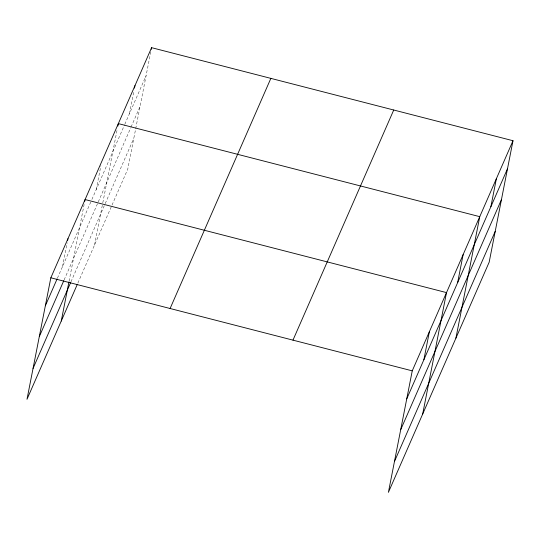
<?xml version="1.0" encoding="UTF-8"?>
<svg xmlns="http://www.w3.org/2000/svg" width="540" height="540" viewBox="0 0 540 540"><rect width="100%" height="100%" fill="white"/><g stroke="black" fill="none" stroke-linecap="round" stroke-linejoin="round"><path stroke-width="0.41" stroke-dasharray="2.7 2.03" d="M62.471 266.672L67.156 242.791M69.066 281.219L84.119 204.491M96.221 189.581L100.906 165.699M94.507 245.093L102.634 203.648M102.796 202.831L117.207 129.37M129.472 113.636L133.832 91.402M150.781 51.786L127.757 169.148L111.463 206.361M57.429 278.181L91.571 200.212M91.901 199.449L124.484 125.024M124.814 124.267L146.097 75.668M64.139 279.875L130.734 127.778M131.065 127.022L140.042 106.515M70.97 281.833L104.882 204.37M105.212 203.607L133.805 138.301M77.882 283.061L111.132 207.124"/><path stroke-width="0.81" d="M513 140.724L412.243 370.852L388.409 492.332L489.166 262.204L513 140.724L151.592 47.669L50.834 277.796L27 399.276L77.213 284.58M67.642 240.32L67.966 238.673M61.256 321.037L68.911 282.035M84.767 201.197L85.091 199.55L446.499 292.606L422.665 414.092M117.855 126.077L118.341 123.606L479.75 216.662L455.915 338.148M134.48 88.108L134.966 85.637M151.268 49.316L151.592 47.669M423.88 359.728L429.374 331.729M457.637 282.636L463.124 254.637M490.88 206.692L496.375 178.693M45.34 305.795L57.098 278.944M39.292 336.643L63.808 280.645M33.055 368.429L70.632 282.589M170.1 308.502L270.857 78.374M292.977 340.139L393.734 110.011M406.755 398.851L507.506 168.723M400.7 429.698L501.458 199.571M394.463 461.484L495.221 231.356M50.834 277.796L412.243 370.852"/></g></svg>
